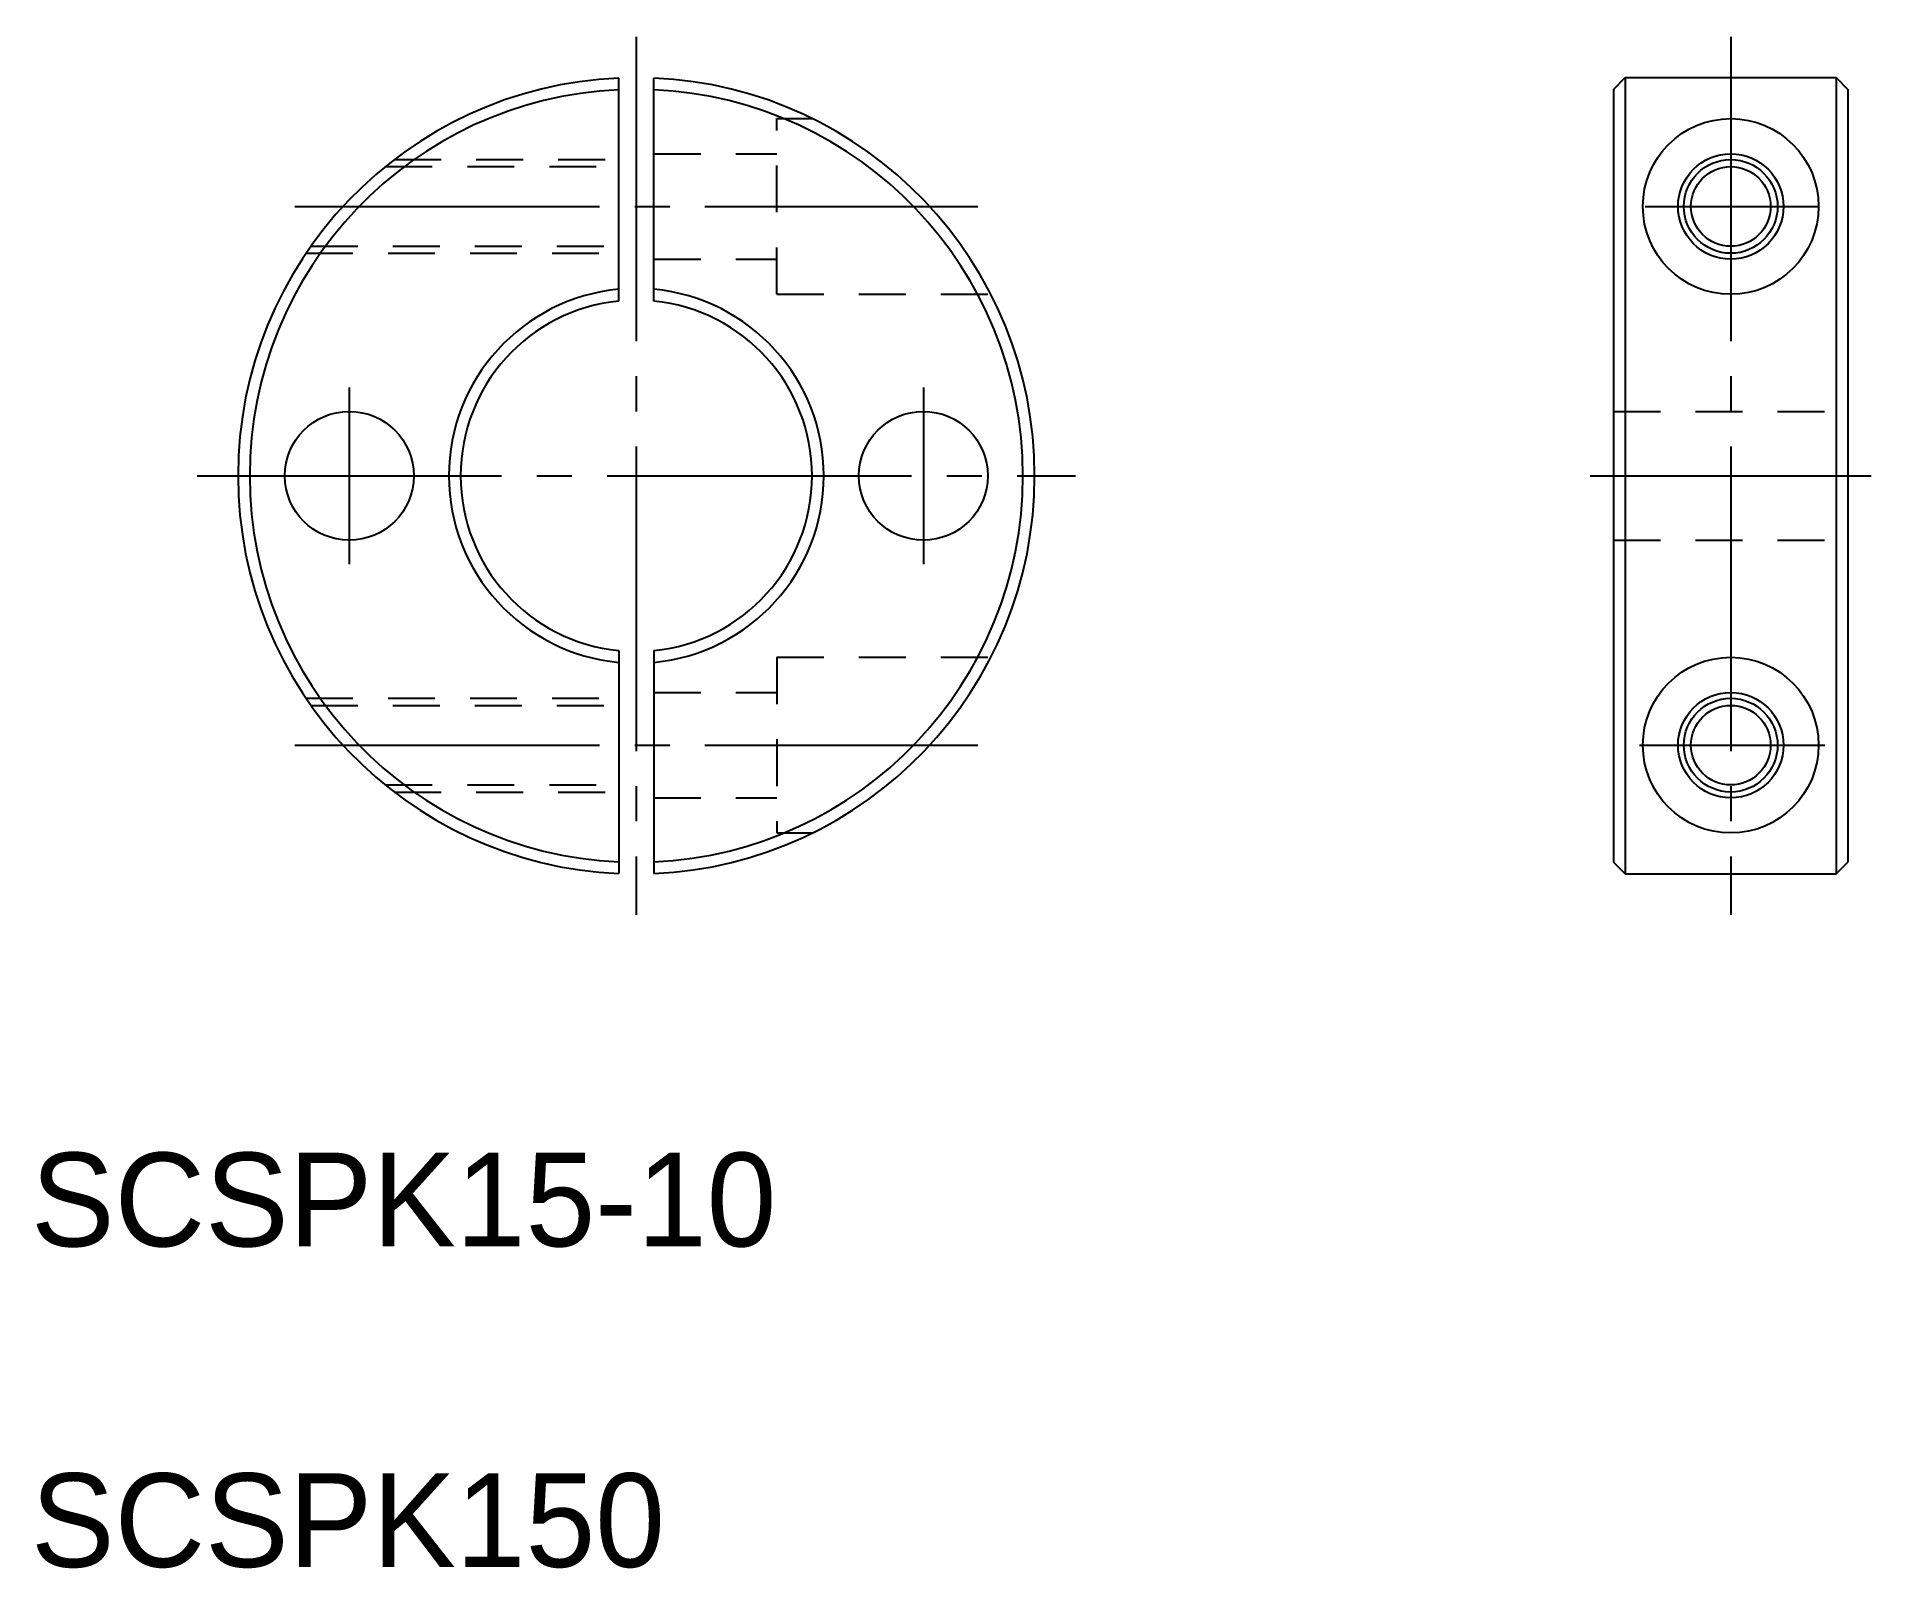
# Model space of a CAD drawing. Extents: x 111 to 189.3, y 103.6 to 169.
import ezdxf

# ---------------------------------------------------------------- set-up
doc = ezdxf.new("R2010")
doc.units = 0
doc.linetypes.add('CENTER', pattern=[17.5, 13, -1.5, 1.5, -1.5])
doc.linetypes.add('DASHED', pattern=[3.5, 2, -1.5])
doc.layers.get('0').update_dxf_attribs({"linetype": 'CONTINUOUS'})
doc.layers.add('CENTER', color=1, linetype='CENTER')

msp = doc.modelspace()

# ---------------------------------------------------------------- linework, layer by layer
at = {"color": 7, "linetype": 'CONTINUOUS'}
for p, q in [((135.807, 157.684), (135.807, 167.205)), ((137.307, 157.684), (137.307, 167.205)), ((178.268, 166.722), (178.768, 167.222)), ((178.768, 167.222), (178.768, 133.222)), ((178.768, 167.222), (187.768, 167.222)), ((187.768, 167.222), (187.768, 133.222)), ((187.768, 167.222), (188.268, 166.722)), ((178.268, 166.722), (178.268, 133.722)), ((188.268, 166.722), (188.268, 133.722)), ((135.807, 142.759), (135.807, 133.238)), ((137.307, 142.759), (137.307, 133.238)), ((178.268, 133.722), (178.768, 133.222)), ((178.768, 133.222), (187.768, 133.222)), ((187.768, 133.222), (188.268, 133.722))]:
    msp.add_line(p, q, dxfattribs=at)
at = {"color": 3, "linetype": 'DASHED'}
for p, q in [((142.557, 157.972), (142.557, 165.472)), ((142.557, 165.472), (144.07, 165.472)), ((126.225, 163.722), (135.807, 163.722)), ((137.307, 163.972), (142.557, 163.972)), ((125.845, 163.422), (135.807, 163.422)), ((122.666, 160.022), (135.807, 160.022)), ((122.46, 159.722), (135.807, 159.722)), ((137.307, 159.472), (142.557, 159.472)), ((142.557, 157.972), (151.688, 157.972)), ((178.268, 152.972), (188.268, 152.972)), ((178.268, 147.472), (188.268, 147.472)), ((142.557, 142.472), (151.688, 142.472)), ((142.557, 142.472), (142.557, 134.972)), ((137.307, 140.972), (142.557, 140.972)), ((122.46, 140.722), (135.807, 140.722)), ((122.666, 140.422), (135.807, 140.422)), ((125.845, 137.022), (135.807, 137.022)), ((126.225, 136.722), (135.807, 136.722)), ((137.307, 136.472), (142.557, 136.472)), ((142.557, 134.972), (144.07, 134.972))]:
    msp.add_line(p, q, dxfattribs=at)
msp.add_line((188.268, 150.222), (188.268, 150.222))
for centre, radius in [((183.268, 161.722), 3.75), ((183.268, 161.722), 2.25), ((183.268, 161.722), 1.7), ((124.307, 150.222), 2.75), ((148.807, 150.222), 2.75), ((183.268, 138.722), 3.75), ((183.268, 138.722), 2.25), ((183.268, 138.722), 1.7)]:
    msp.add_circle(centre, radius)
at = {"color": 3}
for centre in [(183.268, 161.722), (183.268, 138.722)]:
    msp.add_circle(centre, 2, dxfattribs=at)
at = {"color": 7, "linetype": 'CONTINUOUS'}
for radius, start, end in [(17, 92.52857, 267.47144), (17, 272.52857, 87.47142), (16.5, 92.60525, 267.39475), (16.5, 272.60525, 87.39475), (8, 95.37938, 264.62063), (8, 275.37938, 84.62062), (7.5, 95.73917, 264.26084), (7.5, 275.73917, 84.26083)]:
    msp.add_arc((136.557, 150.222), radius, start, end, dxfattribs=at)
at = {"layer": 'CENTER', "color": 1, "linetype": 'CENTER'}
for p, q in [((136.557, 168.972), (136.557, 131.472)), ((183.268, 168.972), (183.268, 131.472)), ((121.987, 161.722), (151.128, 161.722)), ((179.617, 161.722), (187.018, 161.722)), ((124.307, 153.996), (124.307, 146.447)), ((148.807, 153.996), (148.807, 146.447)), ((117.807, 150.222), (155.307, 150.222)), ((177.268, 150.222), (189.268, 150.222)), ((121.987, 138.722), (151.128, 138.722)), ((179.377, 138.722), (187.278, 138.722))]:
    msp.add_line(p, q, dxfattribs=at)

# ---------------------------------------------------------------- texts
for s, p in [('SCSPK15-10', (110.721, 117.322)), ('SCSPK150', (110.721, 103.633))]:
    msp.add_text(s, height=4).set_placement(p)

doc.saveas('drawing.dxf')
